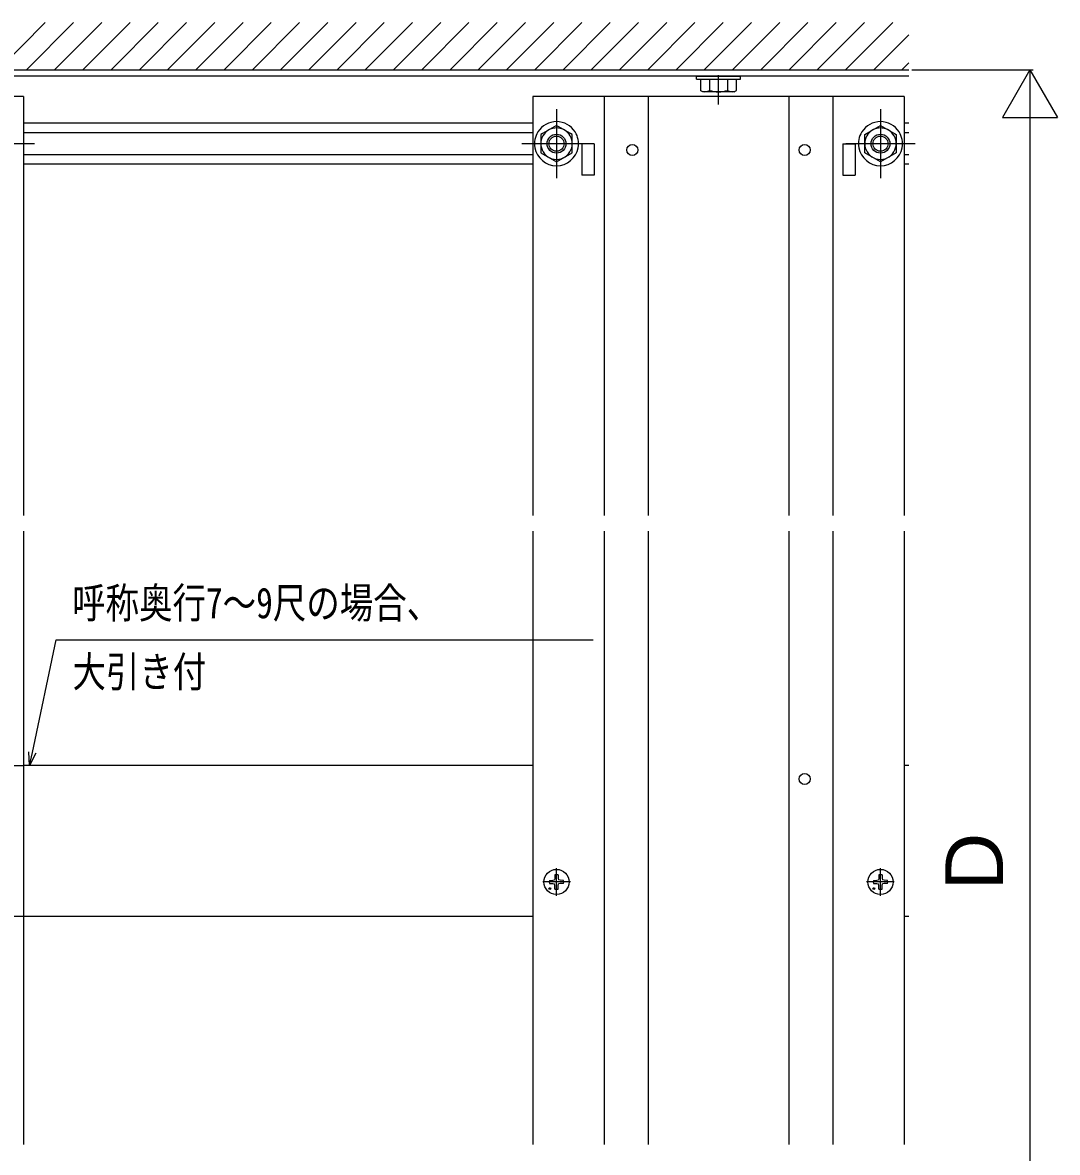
# Model space of a CAD drawing. Units: millimetres, scale not verified. Extents: x -875 to 875, y -1304 to 1297.
# Drawn here: x 217.7 to 546.7, y -551 to -191.8 of the extents above; entities that cross this region are included whole.
import ezdxf
from ezdxf.enums import TextEntityAlignment as Align

# ---------------------------------------------------------------- set-up
doc = ezdxf.new("R2010")
doc.units = ezdxf.units.MM
doc.header["$LTSCALE"] = 8
for name, color, linetype in [('0-5_YKK_12', 2, 'Continuous'), ('0-6_YKK_13', 4, 'Continuous'), ('0-8_YKK_D', 6, 'Continuous'), ('0-A_YSS_K', 3, 'Continuous')]:
    doc.layers.add(name, color=color, linetype=linetype)
doc.styles.add('ＭＳ ゴシック', font='')
doc.styles.get('ＭＳ ゴシック').set_extended_font_data('MS Gothic')

msp = doc.modelspace()

# ---------------------------------------------------------------- linework, layer by layer
at = {"layer": '0-5_YKK_12'}
for p, q in [((499.499, -208.758), (27.999, -208.758)), ((438.999, -217.758), (438.999, -208.458)), ((217.999, -215.258), (99.999, -215.258)), ((217.999, -215.258), (217.999, -348.508)), ((497.999, -215.258), (379.999, -215.258)), ((379.999, -215.258), (379.999, -348.508)), ((478.999, -215.258), (398.999, -215.258)), ((402.599, -215.258), (402.599, -348.508)), ((416.599, -215.258), (416.599, -348.508)), ((461.399, -215.258), (461.399, -348.508)), ((475.399, -215.258), (475.399, -348.508)), ((497.999, -215.258), (497.999, -348.508)), ((387.499, -219.258), (387.499, -241.258)), ((490.499, -219.258), (490.499, -241.258)), ((379.999, -223.758), (217.999, -223.758)), ((499.499, -223.758), (497.999, -223.758)), ((379.999, -226.758), (217.999, -226.758)), ((499.499, -226.758), (497.999, -226.758)), ((221.499, -230.258), (199.499, -230.258)), ((398.499, -230.258), (376.499, -230.258)), ((395.499, -230.258), (395.499, -240.258)), ((399.499, -230.258), (395.499, -230.258)), ((399.499, -230.258), (399.499, -240.258)), ((478.499, -230.258), (478.499, -240.258)), ((478.499, -230.258), (482.499, -230.258)), ((501.499, -230.258), (479.499, -230.258)), ((482.499, -230.258), (482.499, -240.258)), ((379.999, -233.758), (217.999, -233.758)), ((379.999, -236.758), (217.999, -236.758)), ((499.499, -233.758), (497.999, -233.758)), ((499.499, -236.758), (497.999, -236.758)), ((399.499, -240.258), (395.499, -240.258)), ((478.499, -240.258), (482.499, -240.258)), ((217.999, -353.508), (217.999, -548.508)), ((379.999, -353.508), (379.999, -548.508)), ((402.599, -353.508), (402.599, -548.508)), ((416.599, -353.508), (416.599, -548.508)), ((461.399, -353.508), (461.399, -548.508)), ((475.399, -353.508), (475.399, -548.508)), ((497.999, -353.508), (497.999, -548.508)), ((99.999, -428.008), (217.999, -428.008)), ((379.999, -428.008), (217.999, -428.008)), ((499.499, -428.008), (497.999, -428.008)), ((387.499, -469.408), (387.499, -460.608)), ((490.499, -469.408), (490.499, -460.608)), ((391.899, -465.008), (383.099, -465.008)), ((494.899, -465.008), (486.099, -465.008)), ((217.999, -476.008), (99.999, -476.008)), ((379.999, -476.008), (217.999, -476.008)), ((499.499, -476.008), (497.999, -476.008))]:
    msp.add_line(p, q, dxfattribs=at)
for centre in [(411.599, -232.258), (466.399, -232.258), (466.399, -432.258)]:
    msp.add_circle(centre, 1.75, dxfattribs=at)
at = {"layer": '0-6_YKK_13'}
for p, q in [((431.999, -208.758), (445.999, -208.758)), ((431.999, -209.758), (431.999, -208.758)), ((431.999, -209.758), (445.999, -209.758)), ((433.249, -209.758), (433.249, -213.328)), ((433.249, -209.758), (444.749, -209.758)), ((436.112, -209.758), (436.112, -213.312)), ((441.886, -209.758), (441.886, -213.312)), ((444.749, -213.328), (444.749, -209.758)), ((445.999, -209.758), (445.999, -208.758)), ((433.999, -213.758), (433.249, -213.325)), ((443.999, -213.758), (433.999, -213.758)), ((443.999, -213.758), (444.749, -213.325)), ((387.499, -224.485), (383.016, -227.073)), ((391.982, -227.073), (387.499, -224.485)), ((486.016, -227.073), (490.499, -224.485)), ((490.499, -224.485), (494.982, -227.073)), ((383.016, -227.073), (382.499, -227.371)), ((382.888, -227.147), (382.499, -227.371)), ((382.499, -227.371), (382.499, -232.25)), ((382.499, -227.371), (382.499, -232.123)), ((392.499, -227.371), (391.982, -227.073)), ((392.499, -227.371), (392.136, -227.162)), ((392.499, -232.123), (392.499, -227.371)), ((485.499, -227.371), (486.016, -227.073)), ((485.499, -227.371), (485.861, -227.162)), ((485.499, -232.123), (485.499, -227.371)), ((494.982, -227.073), (495.499, -227.371)), ((495.109, -227.147), (495.499, -227.371)), ((495.499, -227.371), (495.499, -232.25)), ((495.499, -227.371), (495.499, -232.123)), ((382.499, -232.123), (382.499, -233.145)), ((382.499, -232.25), (382.499, -233.145)), ((382.499, -233.145), (387.499, -236.032)), ((495.499, -233.145), (490.499, -236.032)), ((495.499, -232.123), (495.499, -233.145)), ((495.499, -232.25), (495.499, -233.145)), ((386.999, -462.763), (386.98, -463.871)), ((387.999, -462.763), (388.018, -463.871)), ((489.999, -462.763), (489.98, -463.871)), ((490.999, -462.763), (491.018, -463.871)), ((385.254, -464.508), (386.362, -464.489)), ((385.254, -465.508), (386.362, -465.528)), ((386.362, -464.489), (386.879, -464.388)), ((386.362, -465.528), (386.879, -465.628)), ((386.98, -463.871), (386.879, -464.388)), ((386.98, -466.145), (386.879, -465.628)), ((386.999, -467.253), (386.98, -466.145)), ((387.999, -467.253), (388.018, -466.145)), ((388.018, -463.871), (388.119, -464.388)), ((388.018, -466.145), (388.119, -465.628)), ((388.636, -464.489), (388.119, -464.388)), ((388.636, -465.528), (388.119, -465.628)), ((389.744, -464.508), (388.636, -464.489)), ((389.744, -465.508), (388.636, -465.528)), ((488.254, -464.508), (489.362, -464.489)), ((488.254, -465.508), (489.362, -465.528)), ((489.362, -464.489), (489.879, -464.388)), ((489.362, -465.528), (489.879, -465.628)), ((489.98, -463.871), (489.879, -464.388)), ((489.98, -466.145), (489.879, -465.628)), ((489.999, -467.253), (489.98, -466.145)), ((490.999, -467.253), (491.018, -466.145)), ((491.018, -463.871), (491.119, -464.388)), ((491.018, -466.145), (491.119, -465.628)), ((491.636, -464.489), (491.119, -464.388)), ((491.636, -465.528), (491.119, -465.628)), ((492.744, -464.508), (491.636, -464.489)), ((492.744, -465.508), (491.636, -465.528))]:
    msp.add_line(p, q, dxfattribs=at)
for points in [[(387.499, -236.032), (392.499, -233.145), (392.499, -232.123)], [(490.499, -236.032), (485.499, -233.145), (485.499, -232.123)]]:
    msp.add_lwpolyline(points, dxfattribs=at)
for centre, radius in [((387.499, -230.258), 3), ((387.499, -230.258), 2.4), ((490.499, -230.258), 3), ((490.499, -230.258), 2.4), ((387.499, -465.008), 4), ((490.499, -465.008), 4), ((385.378, -467.13), 0.3), ((488.378, -467.13), 0.3)]:
    msp.add_circle(centre, radius, dxfattribs=at)
for centre, radius, start, end in [((434.669, -211.202), 2.556, 236.25178, 304.38425), ((438.999, -204.205), 9.553, 252.41205, 287.58795), ((443.329, -211.202), 2.556, 235.61575, 303.74822), ((387.499, -230.258), 7, 32.11583, 147.88417), ((387.499, -230.258), 5, 37.3832, 142.6168), ((387.499, -230.258), 5, 37.3832, 142.6168), ((490.499, -230.258), 7, 32.11583, 147.88417), ((490.499, -230.258), 5, 37.3832, 142.6168), ((490.499, -230.258), 5, 37.3832, 142.6168), ((387.499, -230.258), 7, 147.88417, 190.52433), ((387.499, -230.258), 5, 142.6168, 203.1324), ((387.499, -230.258), 5, 142.6168, 203.1324), ((387.499, -230.258), 5, 336.8676, 37.3832), ((387.499, -230.258), 5, 336.8676, 37.3832), ((387.499, -230.258), 7, 349.47567, 32.11583), ((490.499, -230.258), 7, 147.88417, 190.52433), ((490.499, -230.258), 5, 142.6168, 203.1324), ((490.499, -230.258), 5, 142.6168, 203.1324), ((490.499, -230.258), 5, 336.8676, 37.3832), ((490.499, -230.258), 5, 336.8676, 37.3832), ((490.499, -230.258), 7, 349.47567, 32.11583), ((387.499, -230.258), 7, 190.52433, 349.47567), ((387.499, -230.258), 5, 203.1324, 336.8676), ((387.499, -230.258), 5, 203.1324, 336.8676), ((490.499, -230.258), 7, 190.52433, 349.47567), ((490.499, -230.258), 5, 203.1324, 336.8676), ((490.499, -230.258), 5, 203.1324, 336.8676), ((387.499, -465.008), 2.3, 77.44414, 102.55586), ((490.499, -465.008), 2.3, 77.44414, 102.55586), ((387.499, -465.008), 2.3, 167.44414, 192.55586), ((387.499, -465.008), 2.3, 347.44414, 12.55586), ((490.499, -465.008), 2.3, 167.44414, 192.55586), ((490.499, -465.008), 2.3, 347.44414, 12.55586), ((387.499, -465.008), 2.3, 257.44414, 282.55586), ((490.499, -465.008), 2.3, 257.44414, 282.55586)]:
    msp.add_arc(centre, radius, start, end, dxfattribs=at)
at = {"layer": '0-8_YKK_D'}
for p, q in [((500.499, -206.758), (538.999, -206.758)), ((537.999, -206.758), (529.249, -221.914)), ((537.999, -206.758), (546.749, -221.914)), ((537.999, -206.758), (537.999, -237.069)), ((529.249, -221.914), (546.749, -221.914)), ((537.999, -224.258), (537.999, -689.258))]:
    msp.add_line(p, q, dxfattribs=at)
for points in [[(219.967, -428.003), (220.851, -423.846), (228.469, -388.008), (399.191, -388.008)], [(221.965, -424.083), (219.967, -428.003), (219.737, -423.609)]]:
    msp.add_lwpolyline(points, dxfattribs=at)
at = {"layer": '0-A_YSS_K'}
for p, q in [((209.972, -206.758), (224.972, -191.758)), ((218.952, -206.758), (233.952, -191.758)), ((227.932, -206.758), (242.932, -191.758)), ((236.912, -206.758), (251.912, -191.758)), ((245.893, -206.758), (260.893, -191.758)), ((254.873, -206.758), (269.873, -191.758)), ((263.853, -206.758), (278.853, -191.758)), ((272.833, -206.758), (287.833, -191.758)), ((281.814, -206.758), (296.814, -191.758)), ((290.794, -206.758), (305.794, -191.758)), ((299.774, -206.758), (314.774, -191.758)), ((308.754, -206.758), (323.754, -191.758)), ((317.735, -206.758), (332.735, -191.758)), ((326.715, -206.758), (341.715, -191.758)), ((335.695, -206.758), (350.695, -191.758)), ((344.675, -206.758), (359.675, -191.758)), ((353.656, -206.758), (368.656, -191.758)), ((362.636, -206.758), (377.636, -191.758)), ((371.616, -206.758), (386.616, -191.758)), ((380.597, -206.758), (395.597, -191.758)), ((389.577, -206.758), (404.577, -191.758)), ((398.557, -206.758), (413.557, -191.758)), ((407.537, -206.758), (422.537, -191.758)), ((416.518, -206.758), (431.518, -191.758)), ((425.498, -206.758), (440.498, -191.758)), ((434.478, -206.758), (449.478, -191.758)), ((443.458, -206.758), (458.458, -191.758)), ((452.439, -206.758), (467.439, -191.758)), ((461.419, -206.758), (476.419, -191.758)), ((470.399, -206.758), (485.399, -191.758)), ((479.379, -206.758), (494.379, -191.758)), ((488.36, -206.758), (499.499, -195.619)), ((497.34, -206.758), (499.499, -204.599)), ((13.999, -206.758), (499.499, -206.758))]:
    msp.add_line(p, q, dxfattribs=at)

# ---------------------------------------------------------------- texts
at = {"layer": '0-8_YKK_D', "style": 'ＭＳ ゴシック', "width": 0.8}
for s, p in [('呼称奥行7～9尺の場合、', (233.487, -384.089)), ('大引き付', (233.608, -405.973))]:
    msp.add_text(s, height=9.751, dxfattribs=at).set_placement(p, align=Align.BOTTOM_LEFT)
at = {"layer": '0-8_YKK_D', "style": 'ＭＳ ゴシック'}
msp.add_text('Ｄ', height=18.33, rotation=90, dxfattribs=at).set_placement((534.999, -471.105), align=Align.BOTTOM_LEFT)

doc.saveas('drawing.dxf')
